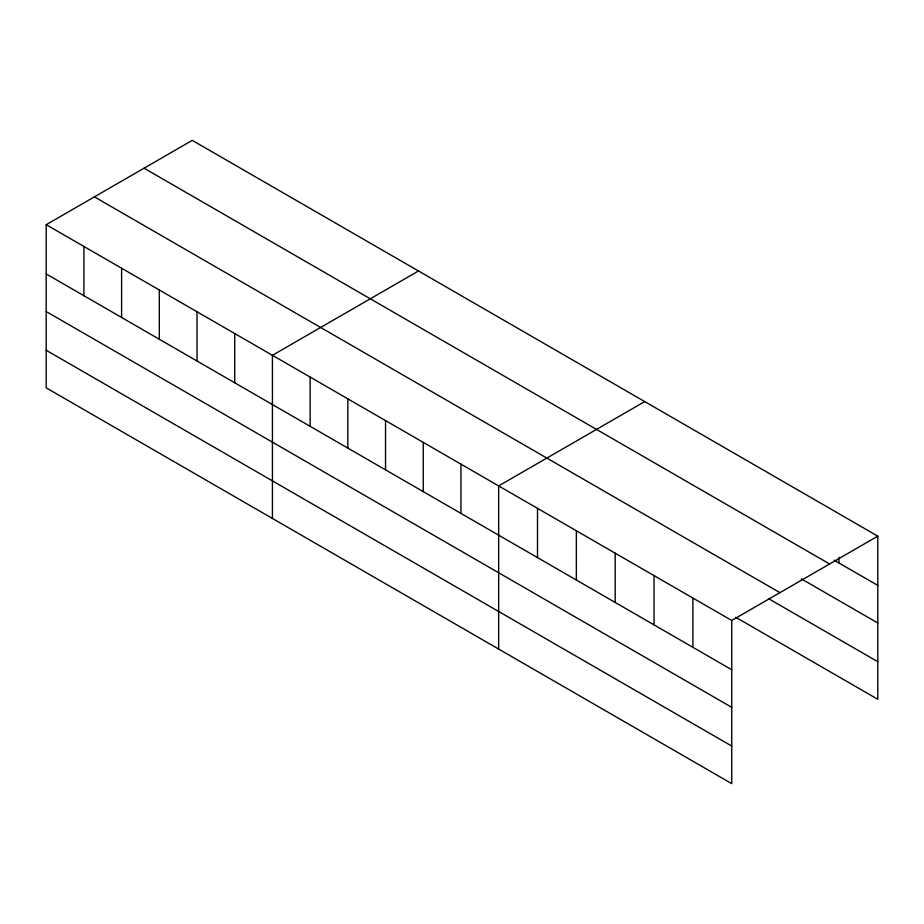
<?xml version="1.0" encoding="UTF-8"?>
<svg xmlns="http://www.w3.org/2000/svg" width="924" height="924" viewBox="0 0 924 924"><rect width="100%" height="100%" fill="white"/><g stroke="black" fill="none" stroke-linecap="round" stroke-linejoin="round"><path stroke-width="1.39" d="M46.2 224.694L731.739 620.478L731.739 783.633L46.2 387.849L46.2 224.694L192.261 140.367L877.8 536.151L877.8 699.306L735.77 617.301M418.491 270.975L272.43 355.301L272.43 518.456M644.721 401.582L498.66 485.909L498.66 649.064M731.739 620.478L877.8 536.151M834.095 560.187L877.8 585.412M144.063 168.191L829.602 563.986M801.316 578.84L877.8 622.995M94.398 196.858L779.937 592.654M768.537 598.648L877.8 661.723M46.2 273.943L731.739 669.738M46.2 311.538L731.739 707.322M46.2 350.265L731.739 746.049M838.957 557.357L838.957 562.982M692.896 598.059L692.896 647.308M654.042 575.629L654.042 624.89M615.199 553.199L615.199 602.46M576.345 530.769L576.345 580.029M537.502 508.339L537.502 557.599M460.949 464.148L460.949 513.398M423.25 442.377L423.25 491.637M385.539 420.605L385.539 469.866M347.84 398.833L347.84 448.094M310.129 377.073L310.129 426.334M234.719 333.529L234.719 382.79M197.02 311.769L197.02 361.018M159.309 289.997L159.309 339.258M121.61 268.226L121.61 317.486M83.899 246.454L83.899 295.715"/></g></svg>
